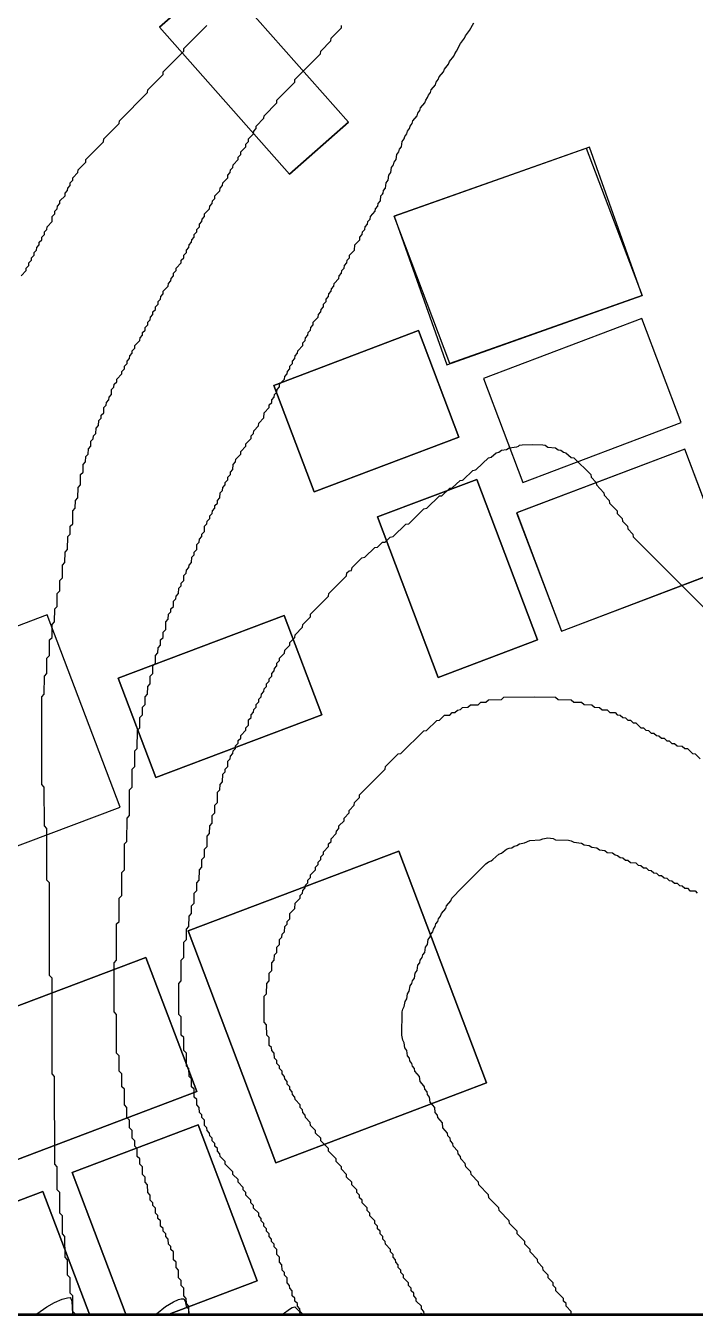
# Model space of a CAD drawing. Header units: millimetres. Extents: x 0 to 600000, y 0 to 540000.
# Drawn here: x 246843 to 311632, y 0 to 124832 of the extents above; entities that cross this region are included whole.
import ezdxf

# ---------------------------------------------------------------- set-up
doc = ezdxf.new("R2010")
doc.units = ezdxf.units.MM
for name, color, linetype in [('BLDG_BOX_CAMPUS', 5, 'Continuous'), ('BLDG_BOX_RASTER', 1, 'Continuous'), ('BLDG_FOOTPRINT_CAMPUS', 8, 'Continuous'), ('BLDG_FOOTPRINT_RASTER', 12, 'Continuous'), ('CONTOUR_44', 5, 'Continuous'), ('CONTOUR_45', 5, 'Continuous'), ('CONTOUR_46', 150, 'Continuous'), ('CONTOUR_47', 150, 'Continuous'), ('CONTOUR_48', 130, 'Continuous'), ('CONTOUR_49', 90, 'Continuous'), ('CONTOUR_50', 90, 'Continuous'), ('CONTOUR_51', 3, 'Continuous'), ('CONTOUR_52', 60, 'Continuous'), ('CONTOUR_53', 50, 'Continuous'), ('CONTOUR_54', 40, 'Continuous'), ('CONTOUR_55', 40, 'Continuous'), ('CONTOUR_56', 30, 'Continuous'), ('CONTOUR_57', 30, 'Continuous'), ('CONTOUR_58', 22, 'Continuous'), ('CONTOUR_59', 22, 'Continuous'), ('CONTOUR_60', 14, 'Continuous'), ('CONTOUR_61', 14, 'Continuous'), ('MODEL_BOUNDARY', 7, 'Continuous')]:
    doc.layers.add(name, color=color, linetype=linetype)

msp = doc.modelspace()

# ---------------------------------------------------------------- linework, layer by layer
at = {"layer": 'BLDG_BOX_CAMPUS'}
msp.add_polyline3d([(278061, 115496, 59466), (265488, 129741, 61167), (259790, 124711, 61228), (272364, 110467, 59640), (278061, 115496, 59466)], close=True, dxfattribs=at)
at = {"layer": 'BLDG_BOX_RASTER'}
for points in [[(287594, 92018, 58535), (306493, 98723, 58773), (301394, 113095, 58906), (282495, 106391, 58958), (287594, 92018, 58535)], [(294960, 80631, 57948), (310261, 86424, 58634), (306453, 96483, 58732), (291152, 90690, 58422), (294960, 80631, 57948)], [(274759, 79702, 58521), (288767, 85005, 58201), (284861, 95322, 58697), (270852, 90019, 59030), (274759, 79702, 58521)], [(298687, 66239, 57443), (314962, 72404, 58364), (310626, 83849, 58580), (294351, 77684, 57885), (298687, 66239, 57443)], [(290483, 80917, 57981), (280875, 77280, 58136), (286754, 61752, 57276), (296361, 65390, 57376), (290483, 80917, 57981)], [(255967, 49199, 59104), (248922, 67807, 60061), (237534, 63495, 61081), (244579, 44888, 60573), (255967, 49199, 59104)], [(275489, 58140, 57604), (271848, 67755, 58169), (255795, 61678, 59308), (259436, 52062, 58743), (275489, 58140, 57604)], [(262557, 37217, 57986), (271057, 14765, 57542), (291445, 22484, 55886), (282945, 44935, 56580), (262557, 37217, 57986)], [(234258, 10623, 61806), (263382, 21649, 57973), (258464, 34638, 58556), (229341, 23611, 62903), (234258, 10623, 61806)], [(251342, 13802, 59817), (256567, 0, 59211), (260474, 0, 58956), (269249, 3322, 58178), (263534, 18417, 58080), (251342, 13802, 59817)], [(236782, 7541, 61437), (239637, 0, 60853), (253035, 0, 59631), (248500, 11977, 60169), (236782, 7541, 61437)]]:
    msp.add_polyline3d(points, close=True, dxfattribs=at)
at = {"layer": 'BLDG_FOOTPRINT_CAMPUS'}
msp.add_polyline3d([(272364, 110467, 59640), (259790, 124711, 61228), (265488, 129741, 61167), (278061, 115496, 59466), (272364, 110467, 59640)], close=True, dxfattribs=at)
at = {"layer": 'BLDG_FOOTPRINT_RASTER'}
for points in [[(306493, 98723, 58773), (287896, 92125, 58533), (282495, 106391, 58958), (301092, 112988, 58905), (306493, 98723, 58773)], [(306453, 96483, 58732), (291152, 90690, 58422), (294960, 80631, 57948), (310261, 86424, 58634), (306453, 96483, 58732)], [(270853, 90019, 59030), (284861, 95322, 58697), (288767, 85005, 58201), (274759, 79702, 58521), (270853, 90019, 59030)], [(310626, 83849, 58580), (294354, 77685, 57885), (298687, 66239, 57443), (314959, 72403, 58364), (310626, 83849, 58580)], [(280875, 77280, 58136), (290483, 80917, 57981), (296361, 65390, 57376), (286754, 61752, 57276), (280875, 77280, 58136)], [(248922, 67807, 60061), (237534, 63495, 61081), (244579, 44888, 60573), (255967, 49199, 59104), (248922, 67807, 60061)], [(255795, 61678, 59308), (271848, 67755, 58169), (275489, 58140, 57604), (259436, 52062, 58743), (255795, 61678, 59308)], [(262557, 37217, 57986), (282945, 44935, 56580), (291445, 22484, 55886), (271057, 14765, 57542), (262557, 37217, 57986)], [(229341, 23611, 62903), (258464, 34638, 58556), (263382, 21649, 57973), (234258, 10623, 61806), (229341, 23611, 62903)], [(251342, 13802, 59817), (263534, 18417, 58080), (269249, 3322, 58178), (260474, 0, 58956), (256567, 0, 59211), (251342, 13802, 59817)], [(236782, 7541, 61437), (248500, 11977, 60169), (253035, 0, 59631), (239637, 0, 60853), (236782, 7541, 61437)]]:
    msp.add_polyline3d(points, close=True, dxfattribs=at)
at = {"layer": 'CONTOUR_44'}
msp.add_polyline3d([(125, 123, 44000), (599875, 124, 44000), (599876, 539875, 44000), (125, 539876, 44000), (125, 123, 44000)], close=True, dxfattribs=at)
at = {"layer": 'CONTOUR_45'}
msp.add_polyline3d([(125, 123, 45000), (599875, 124, 45000), (599876, 539875, 45000), (125, 539876, 45000), (125, 123, 45000)], close=True, dxfattribs=at)
at = {"layer": 'CONTOUR_46'}
msp.add_polyline3d([(125, 457886, 46000), (125, 123, 46000), (125, 123, 46000), (599875, 124, 46000)], dxfattribs=at)
at = {"layer": 'CONTOUR_47'}
msp.add_polyline3d([(125, 360358, 47000), (125, 123, 47000), (125, 123, 47000), (599875, 124, 47000)], dxfattribs=at)
at = {"layer": 'CONTOUR_48'}
msp.add_polyline3d([(125, 124, 48000), (599875, 124, 48000)], dxfattribs=at)
at = {"layer": 'CONTOUR_49'}
msp.add_polyline3d([(125, 124, 49000), (599875, 124, 49000)], dxfattribs=at)
at = {"layer": 'CONTOUR_50'}
msp.add_polyline3d([(125, 124, 50000), (599875, 125, 50000)], dxfattribs=at)
at = {"layer": 'CONTOUR_51'}
msp.add_polyline3d([(125, 124, 51000), (529694, 125, 51000)], dxfattribs=at)
at = {"layer": 'CONTOUR_52'}
msp.add_polyline3d([(125, 124, 52000), (510145, 125, 52000)], dxfattribs=at)
at = {"layer": 'CONTOUR_53'}
msp.add_polyline3d([(125, 124, 53000), (495649, 125, 53000)], dxfattribs=at)
at = {"layer": 'CONTOUR_54'}
msp.add_polyline3d([(125, 124, 54000), (484387, 125, 54000)], dxfattribs=at)
at = {"layer": 'CONTOUR_55'}
msp.add_polyline3d([(125, 124, 55000), (472641, 125, 55000)], dxfattribs=at)
at = {"layer": 'CONTOUR_56'}
msp.add_polyline3d([(125, 125, 56000), (299643, 125, 56000), (299636, 375, 56000), (299147, 875, 56000), (299138, 1125, 56000), (298896, 1375, 56000), (298887, 1625, 56000), (298151, 2375, 56000), (298140, 2625, 56000), (297899, 2875, 56000), (297889, 3125, 56000), (297401, 3625, 56000), (297390, 3875, 56000), (296902, 4375, 56000), (296891, 4625, 56000), (296403, 5125, 56000), (296375, 5397, 56000), (295656, 6125, 56000), (295643, 6375, 56000), (295156, 6875, 56000), (295143, 7125, 56000), (294409, 7875, 56000), (294395, 8125, 56000), (293662, 8875, 56000), (293625, 9153, 56000), (292667, 10125, 56000), (292625, 10407, 56000), (291672, 11375, 56000), (291625, 11661, 56000), (290679, 12625, 56000), (290656, 12875, 56000), (289934, 13625, 56000), (289909, 13875, 56000), (289436, 14375, 56000), (289375, 14676, 56000), (288941, 15125, 56000), (288914, 15375, 56000), (288686, 15625, 56000), (288662, 15875, 56000), (288196, 16375, 56000), (288168, 16625, 56000), (287943, 16875, 56000), (287917, 17125, 56000), (287693, 17375, 56000), (287667, 17625, 56000), (287211, 18125, 56000), (287165, 18625, 56000), (286712, 19125, 56000), (286678, 19375, 56000), (286464, 19625, 56000), (286419, 20125, 56000), (285977, 20625, 56000), (285924, 21125, 56000), (285711, 21375, 56000), (285680, 21625, 56000), (285466, 21875, 56000), (285432, 22125, 56000), (285375, 22213, 56000), (284998, 22625, 56000), (284933, 23125, 56000), (284504, 23625, 56000), (284454, 23875, 56000), (284256, 24125, 56000), (284208, 24375, 56000), (284017, 24625, 56000), (283966, 24875, 56000), (283787, 25125, 56000), (283711, 25625, 56000), (283544, 25875, 56000), (283470, 26375, 56000), (283320, 26625, 56000), (283249, 27125, 56000), (283270, 29375, 56000), (283328, 29625, 56000), (283474, 29875, 56000), (283553, 30375, 56000), (283716, 30625, 56000), (283794, 31125, 56000), (283964, 31375, 56000), (284044, 31875, 56000), (284220, 32125, 56000), (284272, 32375, 56000), (284456, 32625, 56000), (284531, 33125, 56000), (284709, 33375, 56000), (284790, 33875, 56000), (284970, 34125, 56000), (285025, 34375, 56000), (285214, 34625, 56000), (285266, 34875, 56000), (285455, 35125, 56000), (285533, 35625, 56000), (285712, 35875, 56000), (285800, 36375, 56000), (285978, 36625, 56000), (286040, 36875, 56000), (286227, 37125, 56000), (286290, 37375, 56000), (286478, 37625, 56000), (286543, 37875, 56000), (286731, 38125, 56000), (286800, 38375, 56000), (286988, 38625, 56000), (287067, 38875, 56000), (287485, 39375, 56000), (287566, 39625, 56000), (287991, 40125, 56000), (288079, 40375, 56000), (289034, 41375, 56000), (291375, 43687, 56000), (291625, 43904, 56000), (291875, 43999, 56000), (292043, 44125, 56000), (292625, 44641, 56000), (292875, 44739, 56000), (293375, 45114, 56000), (293625, 45209, 56000), (293875, 45251, 56000), (294125, 45409, 56000), (294375, 45488, 56000), (294625, 45633, 56000), (295125, 45748, 56000), (295625, 45952, 56000), (296625, 46015, 56000), (296875, 46134, 56000), (297375, 46209, 56000), (297875, 46147, 56000), (298125, 46026, 56000), (299375, 45990, 56000), (299625, 45939, 56000), (299875, 45788, 56000), (300625, 45710, 56000), (300875, 45544, 56000), (301375, 45480, 56000), (301625, 45302, 56000), (302125, 45243, 56000), (302375, 45057, 56000), (302875, 45001, 56000), (303125, 44811, 56000), (303625, 44753, 56000), (303875, 44557, 56000), (304125, 44520, 56000), (304375, 44314, 56000), (304625, 44279, 56000), (304875, 44069, 56000), (305125, 44039, 56000), (305375, 43827, 56000), (305875, 43783, 56000), (306125, 43573, 56000), (306375, 43543, 56000), (306625, 43327, 56000), (306875, 43299, 56000), (307125, 43080, 56000), (307375, 43054, 56000), (307625, 42833, 56000), (307875, 42808, 56000), (308125, 42585, 56000), (308375, 42561, 56000), (308625, 42337, 56000), (308875, 42315, 56000), (309125, 42089, 56000), (309375, 42068, 56000), (309625, 41841, 56000), (309875, 41822, 56000), (310125, 41593, 56000), (310375, 41575, 56000), (310625, 41346, 56000), (310875, 41329, 56000), (311125, 41100, 56000), (311625, 41075, 56000), (311825, 40875, 56000)], dxfattribs=at)
at = {"layer": 'CONTOUR_57'}
msp.add_polyline3d([(125, 125, 57000), (285032, 125, 57000), (285125, 182, 57000), (285182, 125, 57000), (285387, 125, 57000), (285383, 375, 57000), (285138, 625, 57000), (285133, 875, 57000), (284641, 1375, 57000), (284635, 1625, 57000), (284390, 1875, 57000), (284385, 2125, 57000), (284140, 2375, 57000), (284135, 2625, 57000), (283890, 2875, 57000), (283884, 3125, 57000), (283393, 3625, 57000), (283386, 3875, 57000), (283142, 4125, 57000), (283135, 4375, 57000), (282892, 4625, 57000), (282885, 4875, 57000), (282642, 5125, 57000), (282635, 5375, 57000), (282391, 5625, 57000), (282385, 5875, 57000), (282141, 6125, 57000), (282135, 6375, 57000), (281643, 6875, 57000), (281636, 7125, 57000), (281392, 7375, 57000), (281386, 7625, 57000), (281142, 7875, 57000), (281135, 8125, 57000), (280891, 8375, 57000), (280885, 8625, 57000), (280641, 8875, 57000), (280635, 9125, 57000), (280143, 9625, 57000), (280136, 9875, 57000), (279891, 10125, 57000), (279875, 10389, 57000), (279393, 10875, 57000), (279386, 11125, 57000), (279142, 11375, 57000), (279135, 11625, 57000), (278891, 11875, 57000), (278885, 12125, 57000), (278392, 12625, 57000), (278385, 12875, 57000), (277893, 13375, 57000), (277885, 13625, 57000), (277393, 14125, 57000), (277386, 14375, 57000), (276893, 14875, 57000), (276886, 15125, 57000), (276145, 15875, 57000), (276125, 16140, 57000), (275396, 16875, 57000), (275387, 17125, 57000), (274896, 17625, 57000), (274888, 17875, 57000), (274397, 18375, 57000), (274375, 18643, 57000), (273899, 19125, 57000), (273889, 19375, 57000), (273647, 19625, 57000), (273638, 19875, 57000), (273396, 20125, 57000), (273388, 20375, 57000), (272900, 20875, 57000), (272890, 21125, 57000), (272649, 21375, 57000), (272640, 21625, 57000), (272399, 21875, 57000), (272390, 22125, 57000), (272149, 22375, 57000), (272140, 22625, 57000), (271900, 22875, 57000), (271890, 23125, 57000), (271651, 23375, 57000), (271641, 23625, 57000), (271402, 23875, 57000), (271392, 24125, 57000), (271153, 24375, 57000), (271125, 24656, 57000), (270906, 24875, 57000), (270891, 25375, 57000), (270654, 25625, 57000), (270625, 25910, 57000), (270410, 26125, 57000), (270392, 26875, 57000), (270160, 27125, 57000), (270142, 28125, 57000), (269912, 28375, 57000), (269912, 30875, 57000), (270142, 31125, 57000), (270159, 32125, 57000), (270391, 32375, 57000), (270407, 33125, 57000), (270641, 33375, 57000), (270657, 34125, 57000), (270891, 34375, 57000), (270905, 34875, 57000), (271141, 35125, 57000), (271154, 35625, 57000), (271391, 35875, 57000), (271405, 36375, 57000), (271625, 36595, 57000), (271651, 36875, 57000), (271890, 37125, 57000), (271904, 37625, 57000), (272125, 37846, 57000), (272151, 38125, 57000), (272390, 38375, 57000), (272406, 38875, 57000), (272889, 39375, 57000), (272905, 39875, 57000), (273390, 40375, 57000), (273399, 40625, 57000), (273640, 40875, 57000), (273649, 41125, 57000), (273890, 41375, 57000), (273899, 41625, 57000), (274140, 41875, 57000), (274150, 42125, 57000), (274391, 42375, 57000), (274401, 42625, 57000), (274889, 43125, 57000), (274898, 43375, 57000), (275139, 43625, 57000), (275149, 43875, 57000), (275390, 44125, 57000), (275399, 44375, 57000), (275641, 44625, 57000), (275651, 44875, 57000), (276139, 45375, 57000), (276149, 45625, 57000), (276391, 45875, 57000), (276401, 46125, 57000), (276889, 46625, 57000), (276899, 46875, 57000), (277141, 47125, 57000), (277152, 47375, 57000), (277641, 47875, 57000), (277652, 48125, 57000), (278141, 48625, 57000), (278152, 48875, 57000), (278641, 49375, 57000), (278653, 49625, 57000), (279142, 50125, 57000), (279155, 50375, 57000), (281625, 52854, 57000), (281656, 53125, 57000), (282875, 54343, 57000), (283147, 54375, 57000), (285375, 56590, 57000), (285625, 56605, 57000), (286625, 57586, 57000), (286875, 57602, 57000), (287375, 58081, 57000), (287875, 58105, 57000), (288125, 58341, 57000), (288375, 58353, 57000), (288625, 58589, 57000), (288914, 58625, 57000), (289125, 58836, 57000), (289625, 58855, 57000), (289875, 59086, 57000), (290625, 59107, 57000), (290875, 59339, 57000), (291375, 59355, 57000), (291625, 59586, 57000), (292875, 59607, 57000), (293125, 59837, 57000), (296125, 59855, 57000), (298125, 59840, 57000), (298375, 59609, 57000), (299625, 59591, 57000), (299875, 59359, 57000), (300625, 59344, 57000), (300875, 59110, 57000), (301625, 59094, 57000), (301875, 58859, 57000), (302375, 58845, 57000), (302625, 58609, 57000), (303125, 58596, 57000), (303375, 58359, 57000), (303875, 58345, 57000), (304095, 58125, 57000), (304375, 58098, 57000), (304625, 57859, 57000), (304875, 57849, 57000), (305125, 57609, 57000), (305375, 57599, 57000), (305625, 57359, 57000), (305875, 57348, 57000), (306375, 56861, 57000), (306625, 56853, 57000), (306853, 56625, 57000), (307125, 56603, 57000), (307375, 56361, 57000), (307625, 56353, 57000), (307875, 56112, 57000), (308125, 56103, 57000), (308375, 55862, 57000), (308625, 55854, 57000), (308875, 55612, 57000), (309125, 55604, 57000), (309375, 55362, 57000), (309625, 55354, 57000), (309875, 55113, 57000), (310375, 55100, 57000), (310625, 54860, 57000), (310875, 54850, 57000), (311356, 54375, 57000), (311625, 54352, 57000), (312125, 53863, 57000)], dxfattribs=at)
at = {"layer": 'CONTOUR_58'}
msp.add_polyline3d([(125, 125, 58000), (271740, 125, 58000), (272375, 599, 58000), (272625, 742, 58000), (272875, 820, 58000), (273324, 375, 58000), (273353, 125, 58000), (273630, 125, 58000), (273384, 375, 58000), (273381, 625, 58000), (273136, 875, 58000), (273132, 1125, 58000), (272887, 1375, 58000), (272875, 1639, 58000), (272639, 1875, 58000), (272632, 2375, 58000), (272388, 2625, 58000), (272375, 2890, 58000), (272140, 3125, 58000), (272133, 3625, 58000), (271889, 3875, 58000), (271875, 4141, 58000), (271641, 4375, 58000), (271633, 4875, 58000), (271390, 5125, 58000), (271383, 5625, 58000), (271139, 5875, 58000), (271132, 6375, 58000), (270888, 6625, 58000), (270883, 6875, 58000), (270638, 7125, 58000), (270633, 7375, 58000), (270389, 7625, 58000), (270383, 7875, 58000), (270139, 8125, 58000), (270134, 8375, 58000), (269889, 8625, 58000), (269883, 8875, 58000), (269639, 9125, 58000), (269633, 9375, 58000), (269388, 9625, 58000), (269383, 9875, 58000), (268890, 10375, 58000), (268884, 10625, 58000), (268639, 10875, 58000), (268633, 11125, 58000), (268140, 11625, 58000), (268134, 11875, 58000), (267889, 12125, 58000), (267883, 12375, 58000), (267390, 12875, 58000), (267384, 13125, 58000), (266890, 13625, 58000), (266884, 13875, 58000), (266142, 14625, 58000), (266135, 14875, 58000), (265643, 15375, 58000), (265636, 15625, 58000), (265391, 15875, 58000), (265385, 16125, 58000), (265141, 16375, 58000), (265135, 16625, 58000), (264891, 16875, 58000), (264885, 17125, 58000), (264641, 17375, 58000), (264635, 17625, 58000), (264391, 17875, 58000), (264375, 18143, 58000), (264143, 18375, 58000), (264134, 18875, 58000), (263891, 19125, 58000), (263875, 19393, 58000), (263643, 19625, 58000), (263634, 20125, 58000), (263392, 20375, 58000), (263384, 20875, 58000), (263142, 21125, 58000), (263133, 21875, 58000), (262891, 22125, 58000), (262883, 22875, 58000), (262641, 23125, 58000), (262633, 23875, 58000), (262392, 24125, 58000), (262383, 25375, 58000), (262141, 25625, 58000), (262133, 26875, 58000), (261892, 27125, 58000), (261883, 28875, 58000), (261642, 29125, 58000), (261642, 32125, 58000), (261883, 32375, 58000), (261892, 34375, 58000), (262133, 34625, 58000), (262142, 36125, 58000), (262383, 36375, 58000), (262392, 37375, 58000), (262633, 37625, 58000), (262642, 38625, 58000), (262883, 38875, 58000), (262891, 39625, 58000), (263133, 39875, 58000), (263142, 40875, 58000), (263384, 41125, 58000), (263392, 41875, 58000), (263633, 42125, 58000), (263643, 43125, 58000), (263884, 43375, 58000), (263893, 44125, 58000), (264134, 44375, 58000), (264143, 45125, 58000), (264384, 45375, 58000), (264395, 46375, 58000), (264635, 46625, 58000), (264645, 47375, 58000), (264885, 47625, 58000), (264895, 48375, 58000), (265135, 48625, 58000), (265146, 49375, 58000), (265385, 49625, 58000), (265399, 50625, 58000), (265637, 50875, 58000), (265648, 51375, 58000), (265887, 51625, 58000), (265901, 52375, 58000), (266125, 52599, 58000), (266148, 52875, 58000), (266388, 53125, 58000), (266401, 53625, 58000), (266625, 53849, 58000), (266649, 54125, 58000), (266889, 54375, 58000), (266898, 54625, 58000), (267139, 54875, 58000), (267148, 55125, 58000), (267389, 55375, 58000), (267398, 55625, 58000), (267640, 55875, 58000), (267650, 56125, 58000), (268138, 56625, 58000), (268146, 56875, 58000), (268387, 57125, 58000), (268400, 57625, 58000), (268640, 57875, 58000), (268649, 58125, 58000), (268890, 58375, 58000), (268899, 58625, 58000), (269140, 58875, 58000), (269149, 59125, 58000), (269390, 59375, 58000), (269399, 59625, 58000), (269640, 59875, 58000), (269650, 60125, 58000), (269891, 60375, 58000), (269900, 60625, 58000), (270141, 60875, 58000), (270151, 61125, 58000), (270391, 61375, 58000), (270401, 61625, 58000), (270642, 61875, 58000), (270652, 62125, 58000), (270892, 62375, 58000), (270903, 62625, 58000), (271143, 62875, 58000), (271154, 63125, 58000), (271394, 63375, 58000), (271407, 63625, 58000), (271875, 64100, 58000), (271906, 64375, 58000), (272393, 64875, 58000), (272407, 65125, 58000), (272894, 65625, 58000), (272908, 65875, 58000), (273625, 66600, 58000), (273659, 66875, 58000), (274395, 67625, 58000), (274410, 67875, 58000), (276125, 69599, 58000), (276161, 69875, 58000), (277875, 71596, 58000), (277923, 71875, 58000), (278125, 72077, 58000), (278375, 72101, 58000), (278416, 72375, 58000), (279375, 73331, 58000), (279657, 73375, 58000), (280625, 74331, 58000), (280875, 74350, 58000), (281375, 74834, 58000), (281625, 74851, 58000), (282125, 75335, 58000), (282405, 75375, 58000), (283625, 76580, 58000), (283909, 76625, 58000), (285375, 78073, 58000), (285664, 78125, 58000), (286875, 79315, 58000), (287125, 79341, 58000), (287875, 80062, 58000), (288125, 80089, 58000), (288875, 80806, 58000), (289125, 80835, 58000), (289179, 80875, 58000), (290125, 81793, 58000), (290375, 81827, 58000), (290440, 81875, 58000), (291625, 83010, 58000), (291875, 83057, 58000), (292375, 83493, 58000), (292625, 83544, 58000), (292875, 83736, 58000), (293375, 83803, 58000), (293625, 83984, 58000), (294375, 84054, 58000), (294526, 84125, 58000), (294625, 84224, 58000), (294875, 84266, 58000), (295875, 84284, 58000), (296875, 84261, 58000), (297125, 84216, 58000), (297375, 84048, 58000), (298125, 83963, 58000), (298375, 83784, 58000), (298625, 83732, 58000), (298875, 83538, 58000), (299125, 83480, 58000), (299625, 83047, 58000), (299875, 82990, 58000), (301521, 81375, 58000), (301568, 81125, 58000), (302041, 80625, 58000), (302078, 80375, 58000), (302802, 79625, 58000), (302834, 79375, 58000), (303313, 78875, 58000), (303340, 78625, 58000), (304069, 77875, 58000), (304093, 77625, 58000), (304576, 77125, 58000), (304597, 76875, 58000), (305081, 76375, 58000), (305100, 76125, 58000), (305587, 75625, 58000), (305625, 75348, 58000), (312607, 68375, 58000)], dxfattribs=at)
at = {"layer": 'CONTOUR_59'}
msp.add_polyline3d([(125, 125, 59000), (259490, 125, 59000), (260375, 833, 59000), (261125, 1298, 59000), (261625, 1524, 59000), (261875, 1594, 59000), (262125, 1597, 59000), (262280, 1375, 59000), (262351, 875, 59000), (262600, 625, 59000), (262631, 125, 59000), (262629, 875, 59000), (262384, 1125, 59000), (262381, 1625, 59000), (262136, 1875, 59000), (262131, 2625, 59000), (261887, 2875, 59000), (261882, 3375, 59000), (261638, 3625, 59000), (261632, 4375, 59000), (261388, 4625, 59000), (261382, 5125, 59000), (261139, 5375, 59000), (261131, 6125, 59000), (260887, 6375, 59000), (260875, 6639, 59000), (260639, 6875, 59000), (260632, 7375, 59000), (260387, 7625, 59000), (260383, 7875, 59000), (260138, 8125, 59000), (260125, 8390, 59000), (259890, 8625, 59000), (259882, 9125, 59000), (259638, 9375, 59000), (259625, 9640, 59000), (259390, 9875, 59000), (259382, 10375, 59000), (259138, 10625, 59000), (259125, 10890, 59000), (258890, 11125, 59000), (258883, 11625, 59000), (258640, 11875, 59000), (258632, 12625, 59000), (258388, 12875, 59000), (258382, 13375, 59000), (258139, 13625, 59000), (258131, 14375, 59000), (257888, 14625, 59000), (257882, 15125, 59000), (257638, 15375, 59000), (257631, 16125, 59000), (257387, 16375, 59000), (257382, 16875, 59000), (257138, 17125, 59000), (257131, 17875, 59000), (256888, 18125, 59000), (256881, 18875, 59000), (256638, 19125, 59000), (256631, 20125, 59000), (256388, 20375, 59000), (256381, 21875, 59000), (256137, 22125, 59000), (256131, 23375, 59000), (255887, 23625, 59000), (255881, 25125, 59000), (255637, 25375, 59000), (255630, 29125, 59000), (255387, 29375, 59000), (255387, 34125, 59000), (255630, 34375, 59000), (255637, 37875, 59000), (255881, 38125, 59000), (255887, 40375, 59000), (256131, 40625, 59000), (256138, 42875, 59000), (256381, 43125, 59000), (256389, 45625, 59000), (256631, 45875, 59000), (256639, 48125, 59000), (256882, 48375, 59000), (256890, 50875, 59000), (257132, 51125, 59000), (257141, 52875, 59000), (257382, 53125, 59000), (257391, 54625, 59000), (257633, 54875, 59000), (257643, 56625, 59000), (257884, 56875, 59000), (257893, 57875, 59000), (258134, 58125, 59000), (258143, 58875, 59000), (258384, 59125, 59000), (258393, 59875, 59000), (258634, 60125, 59000), (258643, 60875, 59000), (258884, 61125, 59000), (258894, 61875, 59000), (259134, 62125, 59000), (259145, 62875, 59000), (259385, 63125, 59000), (259396, 63875, 59000), (259636, 64125, 59000), (259645, 64625, 59000), (259885, 64875, 59000), (259895, 65375, 59000), (260135, 65625, 59000), (260145, 66125, 59000), (260385, 66375, 59000), (260397, 67125, 59000), (260637, 67375, 59000), (260647, 67875, 59000), (260875, 68103, 59000), (260895, 68375, 59000), (261136, 68625, 59000), (261147, 69125, 59000), (261375, 69353, 59000), (261395, 69625, 59000), (261636, 69875, 59000), (261647, 70375, 59000), (261875, 70603, 59000), (261895, 70875, 59000), (262137, 71125, 59000), (262148, 71625, 59000), (262375, 71852, 59000), (262396, 72125, 59000), (262638, 72375, 59000), (262645, 72625, 59000), (262887, 72875, 59000), (262898, 73375, 59000), (263125, 73602, 59000), (263146, 73875, 59000), (263387, 74125, 59000), (263400, 74625, 59000), (263625, 74850, 59000), (263648, 75125, 59000), (263889, 75375, 59000), (263897, 75625, 59000), (264138, 75875, 59000), (264151, 76375, 59000), (264375, 76599, 59000), (264399, 76875, 59000), (264640, 77125, 59000), (264649, 77375, 59000), (264890, 77625, 59000), (264899, 77875, 59000), (265140, 78125, 59000), (265149, 78375, 59000), (265390, 78625, 59000), (265398, 78875, 59000), (265639, 79125, 59000), (265653, 79625, 59000), (265875, 79847, 59000), (265901, 80125, 59000), (266141, 80375, 59000), (266151, 80625, 59000), (266391, 80875, 59000), (266401, 81125, 59000), (266641, 81375, 59000), (266651, 81625, 59000), (266890, 81875, 59000), (266907, 82375, 59000), (267145, 82625, 59000), (267158, 82875, 59000), (267643, 83375, 59000), (267656, 83625, 59000), (268142, 84125, 59000), (268155, 84375, 59000), (268642, 84875, 59000), (268653, 85125, 59000), (268893, 85375, 59000), (268906, 85625, 59000), (269375, 86101, 59000), (269405, 86375, 59000), (269890, 86875, 59000), (269910, 87375, 59000), (270393, 87875, 59000), (270404, 88125, 59000), (270644, 88375, 59000), (270655, 88625, 59000), (270894, 88875, 59000), (270907, 89125, 59000), (271145, 89375, 59000), (271158, 89625, 59000), (271396, 89875, 59000), (271411, 90125, 59000), (271894, 90625, 59000), (271907, 90875, 59000), (272145, 91125, 59000), (272158, 91375, 59000), (272396, 91625, 59000), (272410, 91875, 59000), (272647, 92125, 59000), (272661, 92375, 59000), (272898, 92625, 59000), (272912, 92875, 59000), (273149, 93125, 59000), (273165, 93375, 59000), (273647, 93875, 59000), (273661, 94125, 59000), (273898, 94375, 59000), (273913, 94625, 59000), (274149, 94875, 59000), (274165, 95125, 59000), (274400, 95375, 59000), (274417, 95625, 59000), (274652, 95875, 59000), (274670, 96125, 59000), (275150, 96625, 59000), (275166, 96875, 59000), (275401, 97125, 59000), (275418, 97375, 59000), (275652, 97625, 59000), (275669, 97875, 59000), (275903, 98125, 59000), (275921, 98375, 59000), (276154, 98625, 59000), (276173, 98875, 59000), (276405, 99125, 59000), (276425, 99375, 59000), (276657, 99625, 59000), (276680, 99875, 59000), (277155, 100375, 59000), (277175, 100625, 59000), (277407, 100875, 59000), (277427, 101125, 59000), (277658, 101375, 59000), (277680, 101625, 59000), (277910, 101875, 59000), (277932, 102125, 59000), (278162, 102375, 59000), (278188, 102625, 59000), (278657, 103125, 59000), (278697, 103625, 59000), (279163, 104125, 59000), (279187, 104375, 59000), (279415, 104625, 59000), (279441, 104875, 59000), (279667, 105125, 59000), (279693, 105375, 59000), (279919, 105625, 59000), (279947, 105875, 59000), (280172, 106125, 59000), (280204, 106375, 59000), (280668, 106875, 59000), (280696, 107125, 59000), (280920, 107375, 59000), (280947, 107625, 59000), (281168, 107875, 59000), (281214, 108375, 59000), (281375, 108536, 59000), (281428, 108625, 59000), (281459, 108875, 59000), (281673, 109125, 59000), (281722, 109625, 59000), (281929, 109875, 59000), (281983, 110375, 59000), (282185, 110625, 59000), (282246, 111125, 59000), (282446, 111375, 59000), (282488, 111625, 59000), (282690, 111875, 59000), (282759, 112375, 59000), (282954, 112625, 59000), (283002, 112875, 59000), (283199, 113125, 59000), (283278, 113625, 59000), (283467, 113875, 59000), (283524, 114125, 59000), (283718, 114375, 59000), (283777, 114625, 59000), (283972, 114875, 59000), (284034, 115125, 59000), (284228, 115375, 59000), (284300, 115625, 59000), (284722, 116125, 59000), (284788, 116375, 59000), (284983, 116625, 59000), (285059, 116875, 59000), (285478, 117375, 59000), (285547, 117625, 59000), (285738, 117875, 59000), (285813, 118125, 59000), (285998, 118375, 59000), (286086, 118625, 59000), (286494, 119125, 59000), (286576, 119375, 59000), (286760, 119625, 59000), (286856, 119875, 59000), (287260, 120375, 59000), (287359, 120625, 59000), (287764, 121125, 59000), (287866, 121375, 59000), (288265, 121875, 59000), (288362, 122125, 59000), (288531, 122375, 59000), (288911, 123125, 59000), (289298, 123625, 59000), (289414, 123875, 59000), (289800, 124375, 59000), (290196, 125125, 59000)], dxfattribs=at)
at = {"layer": 'CONTOUR_60'}
msp.add_polyline3d([(29125, 125, 60000), (247917, 125, 60000), (248875, 813, 60000), (249625, 1245, 60000), (250375, 1557, 60000), (250875, 1687, 60000), (251125, 1700, 60000), (251200, 1625, 60000), (251310, 1375, 60000), (251370, 125, 60000), (251627, 125, 60000), (251381, 375, 60000), (251380, 1875, 60000), (251136, 2125, 60000), (251131, 3625, 60000), (250889, 3875, 60000), (250882, 5375, 60000), (250640, 5625, 60000), (250632, 7625, 60000), (250390, 7875, 60000), (250382, 9625, 60000), (250140, 9875, 60000), (250132, 11875, 60000), (249890, 12125, 60000), (249882, 14375, 60000), (249640, 14625, 60000), (249630, 23125, 60000), (249387, 23375, 60000), (249380, 32625, 60000), (249136, 32875, 60000), (249131, 41875, 60000), (248888, 42125, 60000), (248881, 47125, 60000), (248639, 47375, 60000), (248632, 51125, 60000), (248391, 51375, 60000), (248394, 59875, 60000), (248634, 60125, 60000), (248644, 61875, 60000), (248884, 62125, 60000), (248894, 63625, 60000), (249134, 63875, 60000), (249144, 65375, 60000), (249384, 65625, 60000), (249394, 66875, 60000), (249634, 67125, 60000), (249644, 68375, 60000), (249884, 68625, 60000), (249895, 69875, 60000), (250135, 70125, 60000), (250145, 71125, 60000), (250384, 71375, 60000), (250396, 72625, 60000), (250635, 72875, 60000), (250646, 73875, 60000), (250885, 74125, 60000), (250897, 75375, 60000), (251136, 75625, 60000), (251146, 76375, 60000), (251385, 76625, 60000), (251398, 77875, 60000), (251636, 78125, 60000), (251648, 78875, 60000), (251886, 79125, 60000), (251899, 80125, 60000), (252137, 80375, 60000), (252150, 81375, 60000), (252388, 81625, 60000), (252401, 82375, 60000), (252638, 82625, 60000), (252650, 83125, 60000), (252888, 83375, 60000), (252900, 83875, 60000), (253138, 84125, 60000), (253151, 84625, 60000), (253375, 84849, 60000), (253398, 85125, 60000), (253638, 85375, 60000), (253650, 85875, 60000), (253888, 86125, 60000), (253901, 86625, 60000), (254125, 86849, 60000), (254148, 87125, 60000), (254388, 87375, 60000), (254401, 87875, 60000), (254625, 88099, 60000), (254649, 88375, 60000), (254890, 88625, 60000), (254898, 88875, 60000), (255138, 89125, 60000), (255152, 89625, 60000), (255375, 89848, 60000), (255401, 90125, 60000), (255641, 90375, 60000), (255652, 90625, 60000), (256139, 91125, 60000), (256148, 91375, 60000), (256389, 91625, 60000), (256398, 91875, 60000), (256639, 92125, 60000), (256648, 92375, 60000), (256889, 92625, 60000), (256898, 92875, 60000), (257140, 93125, 60000), (257149, 93375, 60000), (257390, 93625, 60000), (257400, 93875, 60000), (257888, 94375, 60000), (257897, 94625, 60000), (258139, 94875, 60000), (258147, 95125, 60000), (258389, 95375, 60000), (258398, 95625, 60000), (258639, 95875, 60000), (258648, 96125, 60000), (258889, 96375, 60000), (258898, 96625, 60000), (259139, 96875, 60000), (259148, 97125, 60000), (259389, 97375, 60000), (259398, 97625, 60000), (259639, 97875, 60000), (259648, 98125, 60000), (259890, 98375, 60000), (259899, 98625, 60000), (260140, 98875, 60000), (260150, 99125, 60000), (260638, 99625, 60000), (260647, 99875, 60000), (260889, 100125, 60000), (260898, 100375, 60000), (261139, 100625, 60000), (261148, 100875, 60000), (261390, 101125, 60000), (261400, 101375, 60000), (261888, 101875, 60000), (261897, 102125, 60000), (262139, 102375, 60000), (262147, 102625, 60000), (262389, 102875, 60000), (262398, 103125, 60000), (262639, 103375, 60000), (262648, 103625, 60000), (262889, 103875, 60000), (262898, 104125, 60000), (263139, 104375, 60000), (263148, 104625, 60000), (263389, 104875, 60000), (263398, 105125, 60000), (263640, 105375, 60000), (263649, 105625, 60000), (263890, 105875, 60000), (263899, 106125, 60000), (264140, 106375, 60000), (264151, 106625, 60000), (264639, 107125, 60000), (264648, 107375, 60000), (264889, 107625, 60000), (264899, 107875, 60000), (265140, 108125, 60000), (265151, 108375, 60000), (265625, 108855, 60000), (265648, 109125, 60000), (265890, 109375, 60000), (265900, 109625, 60000), (266388, 110125, 60000), (266397, 110375, 60000), (266639, 110625, 60000), (266648, 110875, 60000), (266890, 111125, 60000), (266900, 111375, 60000), (267389, 111875, 60000), (267398, 112125, 60000), (267640, 112375, 60000), (267650, 112625, 60000), (268139, 113125, 60000), (268148, 113375, 60000), (268390, 113625, 60000), (268401, 113875, 60000), (268889, 114375, 60000), (268899, 114625, 60000), (269141, 114875, 60000), (269152, 115125, 60000), (269890, 115875, 60000), (269901, 116125, 60000), (271125, 117357, 60000), (271149, 117625, 60000), (272875, 119359, 60000), (272897, 119625, 60000), (275375, 122111, 60000), (275394, 122375, 60000), (276375, 123361, 60000), (276394, 123625, 60000), (277385, 124625, 60000), (277393, 124875, 60000)], dxfattribs=at)
at = {"layer": 'CONTOUR_61'}
msp.add_polyline3d([(246398, 100625, 61000), (246887, 101125, 61000), (246895, 101375, 61000), (247138, 101625, 61000), (247145, 101875, 61000), (247388, 102125, 61000), (247396, 102375, 61000), (247638, 102625, 61000), (247646, 102875, 61000), (247888, 103125, 61000), (247896, 103375, 61000), (248138, 103625, 61000), (248146, 103875, 61000), (248388, 104125, 61000), (248396, 104375, 61000), (248638, 104625, 61000), (248647, 104875, 61000), (248889, 105125, 61000), (248898, 105375, 61000), (249386, 105875, 61000), (249398, 106375, 61000), (249639, 106625, 61000), (249648, 106875, 61000), (249889, 107125, 61000), (249898, 107375, 61000), (250140, 107625, 61000), (250149, 107875, 61000), (250638, 108375, 61000), (250647, 108625, 61000), (250889, 108875, 61000), (250897, 109125, 61000), (251139, 109375, 61000), (251149, 109625, 61000), (251390, 109875, 61000), (251401, 110125, 61000), (251890, 110625, 61000), (251901, 110875, 61000), (252639, 111625, 61000), (252650, 111875, 61000), (254375, 113609, 61000), (254397, 113875, 61000), (255875, 115359, 61000), (255897, 115625, 61000), (258625, 118361, 61000), (258644, 118625, 61000), (260136, 120125, 61000), (260144, 120375, 61000), (262125, 122362, 61000), (262143, 122625, 61000), (264375, 124862, 61000)], dxfattribs=at)
at = {"layer": 'MODEL_BOUNDARY'}
msp.add_polyline3d([(0, 0, 43000), (600000, 0, 43000), (600000, 540000, 43000), (0, 540000, 43000)], close=True, dxfattribs=at)

doc.saveas('drawing.dxf')
